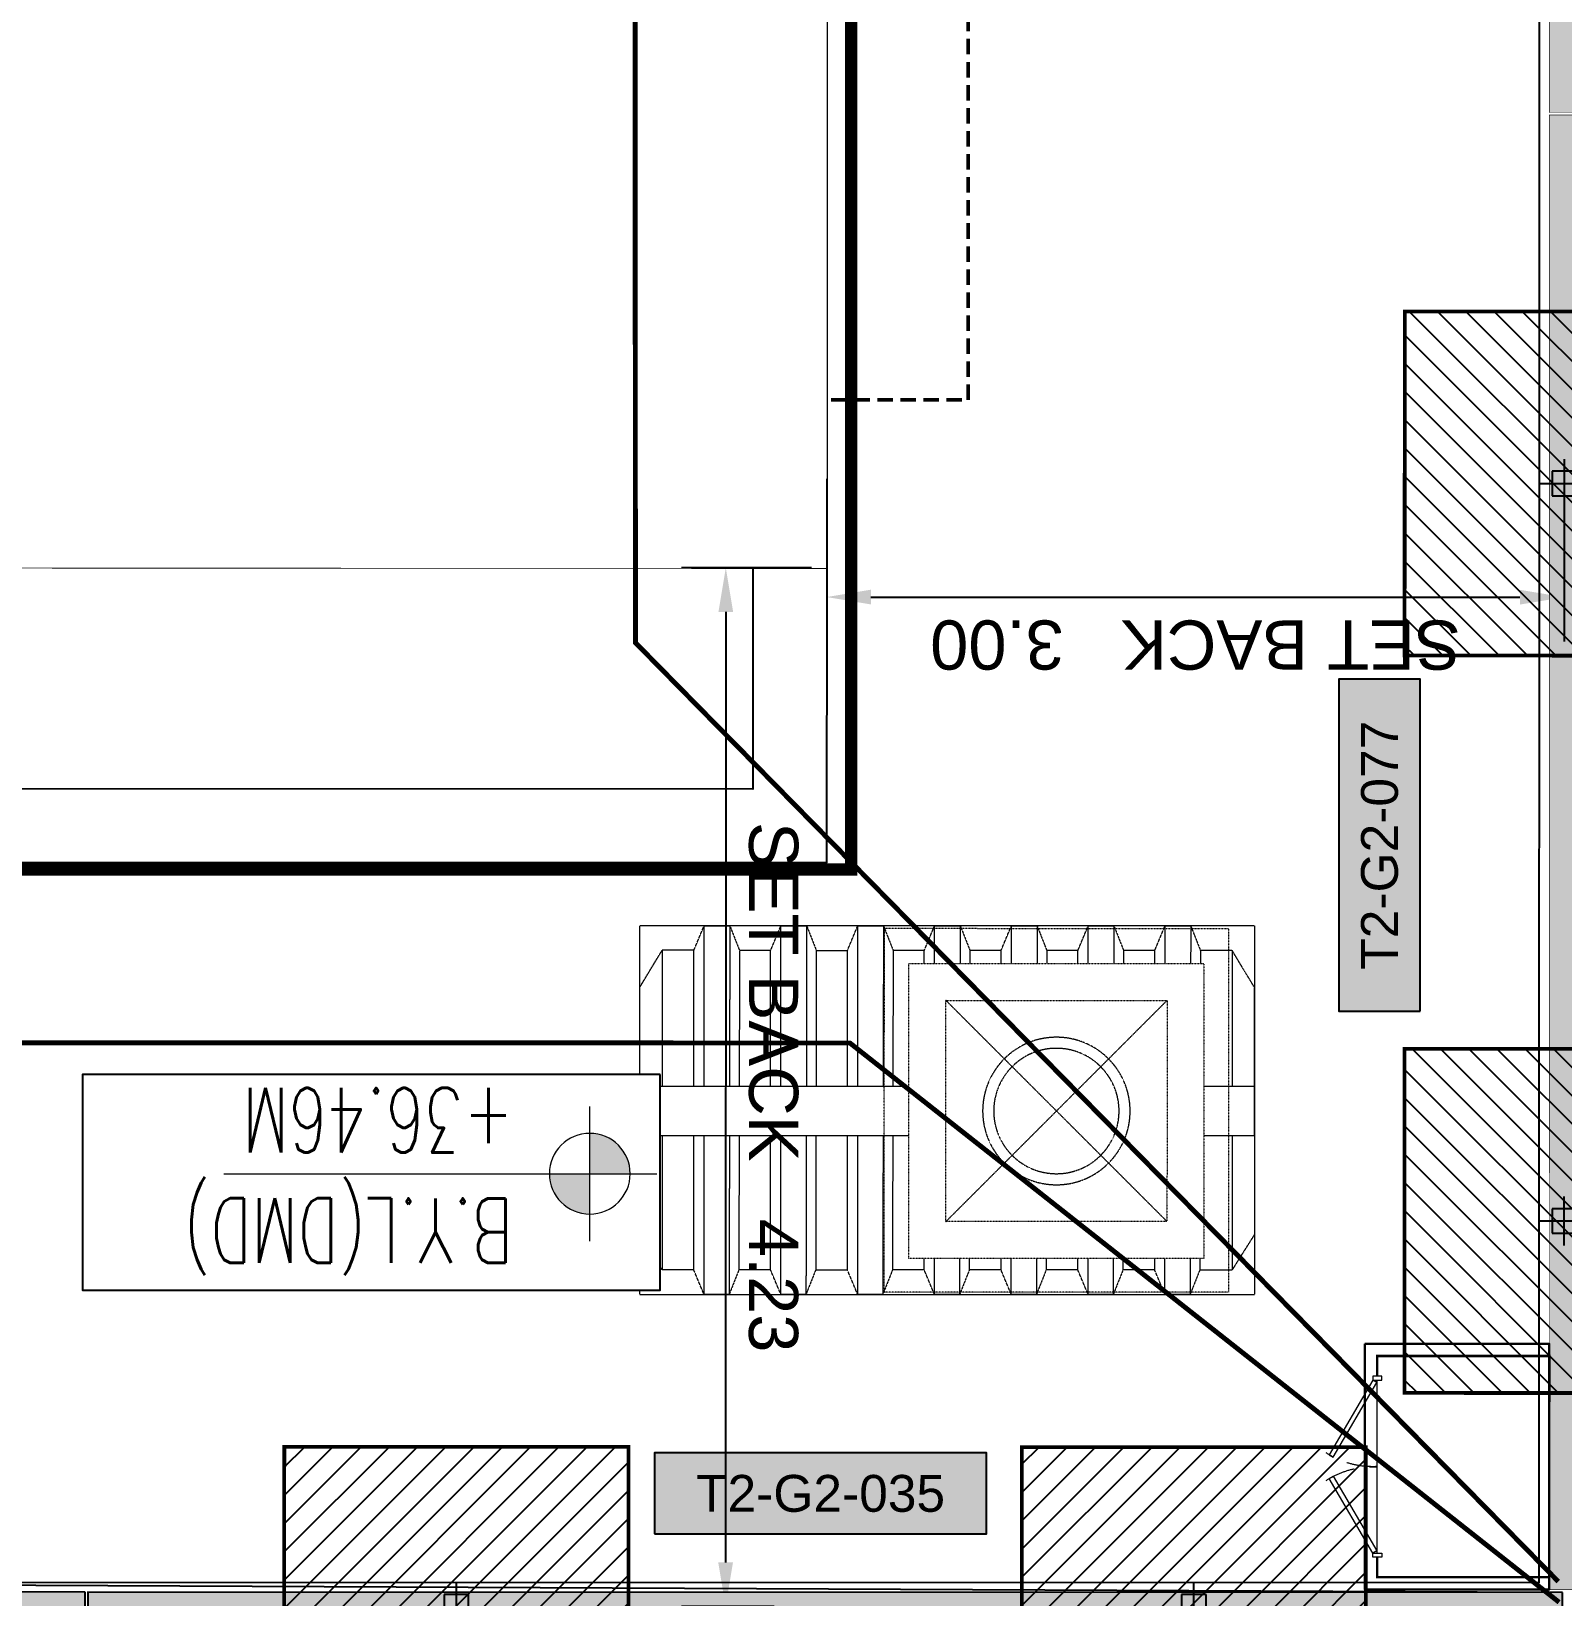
# Model space of a CAD drawing. Header units: centimetres. Extents: x -6122352 to 6876996, y -1694241 to 2592194.
# Drawn here: x 212701 to 218930, y -42146 to -35777 of the extents above; entities that cross this region are included whole.
import ezdxf
from ezdxf.enums import TextEntityAlignment as Align
from ezdxf.xclip import XClip

# ---------------------------------------------------------------- set-up
doc = ezdxf.new("R2010")
doc.units = ezdxf.units.CM
doc.header["$MEASUREMENT"] = 0
doc.header["$XCLIPFRAME"] = 2
doc.header["$PDMODE"] = 66
doc.header["$PDSIZE"] = 100
for name, pattern in [('CENTER', [2, 1.25, -0.25, 0.25, -0.25]), ('DASHED2', [0.375, 0.25, -0.125]), ('HIDDEN', [0.375, 0.25, -0.125]), ('LTH-4G-M-XR-GROUND FLOOR PLAN$0$HIDDEN2', [0.1875, 0.125, -0.0625]), ('XR-AR-END-SETTING OUT PLAN$0$23261-XR-AR-SI-GF$0$HIDDEN', [0.375, 0.25, -0.125])]:
    doc.linetypes.add(name, pattern=pattern)
doc.layers.get('Defpoints').update_dxf_attribs({"color": 255, "linetype": 'CENTER'})
doc.layers.add('08-Compound Wall-2', color=6, linetype='Continuous', lineweight=25, true_color=0xff00ff)
for name, color, linetype, lineweight in [('23585-XR-AR-102-8P-GF$0$A-FLOR-XREF', 8, 'Continuous', 9), ('@ Foundations', 4, 'DASHED2', 50), ('A-ANNO-TEXT', 3, 'Continuous', 25), ('LTH-4G-M-XR-GROUND FLOOR PLAN$0$1717 X Water Tank Location_5B$0$00 Line 2', 6, 'Continuous', 13), ('XR-AR-END-SETTING OUT PLAN$0$23585-XR-AR-END-GROUND FLOOR$0$A-GLAZ-SILL', 8, 'Continuous', 5), ('XR-AR-END-SETTING OUT PLAN$0$23585-XR-AR-END-GROUND FLOOR$0$A-GLAZ-WNDO', 232, 'Continuous', 9), ('XR-AR-END-SETTING OUT PLAN$0$23585-XR-AR-END-GROUND FLOOR$0$A-WALL', 7, 'Continuous', 30), ('XR-AR-END-SETTING OUT PLAN$0$23585-XR-AR-END-GROUND FLOOR$0$S-COLS', 51, 'Continuous', 40), ('XR-AR-END-SETTING OUT PLAN$0$23585-XR-AR-END-GROUND FLOOR$0$S-COLS-PATT', 8, 'Continuous', 5), ('XREF1$0$36-TAGLVL', 23, 'Continuous', 9), ('ZAT_WALL PANEL', 3, 'Continuous', 30)]:
    doc.layers.add(name, color=color, linetype=linetype, lineweight=lineweight)
for name, color, linetype in [('23585-XR-AR-BOUNDARY WALLS AND SETBACKS$0$setback', 7, 'XR-AR-END-SETTING OUT PLAN$0$23261-XR-AR-SI-GF$0$HIDDEN'), ('@MI-FOOTINGS', 7, 'Continuous'), ('@MI-MEP', 7, 'Continuous'), ('@MI-REF LAYER', 7, 'Continuous'), ('@MI-TYPE-02', 6, 'Continuous'), ('B_TH_4', 7, 'Continuous'), ('CTECH-Text 2.5mm', 2, 'Continuous'), ('PANEL-TAGS', 7, 'Continuous'), ('VD-WS-TEXT', 8, 'Continuous'), ('VD-WS-WATER TANK', 7, 'Continuous'), ('XR-AR-END-SETTING OUT PLAN$0$23585-XR-AR-END-GROUND FLOOR$0$A-Flor-Strs', 1, 'Continuous'), ('XREF1$0$S-LEVELS', 2, 'Continuous'), ('XREF1$0$TYPICAL NEW PROFILE', 3, 'Continuous')]:
    doc.layers.add(name, color=color, linetype=linetype)
doc.layers.add('LTH-4G-M-XR-GROUND FLOOR PLAN$0$PDF_Geometry', color=7, linetype='Continuous', true_color=0xcccccc)
doc.styles.add('DIMTEXT', font='romans.shx', dxfattribs={"width": 0.8})
doc.styles.add('PANELTAG_STYLE', font='arial.ttf')
doc.styles.get("Standard").update_dxf_attribs({"font": 'arial.ttf'})
doc.styles.add('XREF1$0$DLT_TEXT', font='romans.shx', dxfattribs={"width": 0.7})
doc.dimstyles.new('DIM-25', dxfattribs={"dimscale": 25, "dimtxt": 2.5, "dimasz": 2.5, "dimexe": 1.25, "dimexo": 0.625, "dimgap": 1, "dimtad": 1, "dimdec": 0, "dimdsep": 46, "dimtxsty": 'DIMTEXT', "dimblk": 'AROW', "dimcen": 2.5, "dimse1": 1, "dimse2": 1, "dimclrd": 1, "dimclre": 1, "dimclrt": 2, "dimadec": 0, "dimazin": 0, "dimtfac": 1, "dimtdec": 0, "dimtmove": 0, "dimatfit": 3, "dimfxl": 1, "dimarcsym": 0})
doc.dimstyles.get("Standard").update_dxf_attribs({"dimtxt": 5, "dimasz": 0.5, "dimexe": 0.18, "dimexo": 0.0625, "dimgap": 0.09, "dimtad": 0, "dimtih": 1, "dimtoh": 1, "dimdec": 0, "dimzin": 0, "dimdsep": 46, "dimtxsty": 'Standard', "dimcen": 0.09, "dimadec": 0, "dimazin": 0, "dimtfac": 1, "dimtdec": 0, "dimtofl": 0, "dimtmove": 0, "dimatfit": 3, "dimfxl": 1, "dimtolj": 1, "dimtzin": 0, "dimarcsym": 0})

# ---------------------------------------------------------------- blocks, each defined once
blk = doc.blocks.new('23585-XR-AR-BOUNDARY WALLS AND SETBACKS')
at = {"layer": '08-Compound Wall-2'}
blk.add_lwpolyline([(496524.4839487155, 2769014.901745555), (496542.1054375808, 2768998.755668251), (496548.2195713391, 2769005.428258009), (496552.2729700578, 2769009.85205661), (496556.3263700599, 2769014.27585661), (496560.3799717189, 2769018.699658422), (496564.4333700582, 2769023.123456611), (496570.5472150205, 2769029.796126824), (496552.9259339739, 2769045.942378681)], dxfattribs=at)
at = {"layer": '23585-XR-AR-BOUNDARY WALLS AND SETBACKS$0$setback', "ltscale": 40, "const_width": 0.05}
blk.add_lwpolyline([(496566.5175064926, 2769029.690835418), (496552.1402773515, 2769042.864586073), (496547.9178448582, 2769038.256346177), (496543.8642242033, 2769033.832523635), (496539.8108491079, 2769029.408750815), (496535.7574491076, 2769024.984950815), (496531.7040491079, 2769020.561150815), (496527.549074058, 2769016.02653201), (496541.9264526076, 2769002.852942238), (496546.0814402089, 2769007.387440306), (496550.1348017803, 2769011.811198366), (496554.1882017829, 2769016.234998366), (496558.2418515895, 2769020.658852724), (496562.2952017803, 2769025.082598366), (496566.5175064926, 2769029.690835418)], dxfattribs=at)
blk = doc.blocks.new('A$C9d9485f6')
at = {"layer": 'A-ANNO-TEXT', "rotation": 312.4881850805905}
blk.add_blockref('23585-XR-AR-BOUNDARY WALLS AND SETBACKS', (-2377088.534775567, -1504219.252137818), dxfattribs=at)
blk = doc.blocks.new('XR-AR-END-SETTING OUT PLAN$0$23585-XR-AR-END-GROUND FLOOR$0$A$C75a8815d')
at = {"layer": 'XR-AR-END-SETTING OUT PLAN$0$23585-XR-AR-END-GROUND FLOOR$0$S-COLS', "color": 252, "lineweight": 30}
blk.add_lwpolyline([(0.04718828201293945, 13139.86978554726), (0.04718828201293945, 12139.86978602409), (250.0471882820129, 12139.86978626251), (250.0471882820129, 13139.86978602409)], close=True, dxfattribs=at)
blk = doc.blocks.new('XR-AR-END-SETTING OUT PLAN')
at = {"layer": 'XR-AR-END-SETTING OUT PLAN$0$23585-XR-AR-END-GROUND FLOOR$0$A-Flor-Strs', "color": 8}
for points in [[(3000.084657981992, 19773.27214288712), (3000.084658399224, 20973.27214384079), (9090.020709103266, 20973.16710468142)], [(3300.084657981992, 19773.27214288712), (3300.084658041596, 20673.27217292786), (9090.0155365165, 20673.27206735766)]]:
    blk.add_lwpolyline(points, dxfattribs=at)
at = {"layer": 'XR-AR-END-SETTING OUT PLAN$0$23585-XR-AR-END-GROUND FLOOR$0$A-GLAZ-SILL', "color": 252}
blk.add_line((3550.084660366178, 19523.35189294815), (8750.084660485387, 19523.35189342499), dxfattribs=at)
at = {"layer": 'XR-AR-END-SETTING OUT PLAN$0$23585-XR-AR-END-GROUND FLOOR$0$A-GLAZ-WNDO', "color": 252}
for p, q in [((6150.084660366178, 19773.35189342499), (3550.084660425782, 19773.35189294815)), ((3550.084660425782, 19773.35189294815), (3550.084660366178, 19523.35189294815)), ((3600.084660425782, 19623.35189294815), (3600.084660544991, 19773.35189342499)), ((4840.084660425782, 19773.35189342499), (4840.084660485387, 19623.35189294815)), ((4890.084660187364, 19623.35189294815), (4890.084660366178, 19773.35189294815)), ((6150.084660366178, 19773.35189342499), (8750.084660246968, 19773.35189294815)), ((3550.084660425782, 19623.35189294815), (6150.084660485387, 19623.35189294815)), ((8750.084660127759, 19623.35189294815), (6150.084660485387, 19623.35189294815))]:
    blk.add_line(p, q, dxfattribs=at)
blk.add_lwpolyline([(4840.084660485387, 19723.35189342499), (3600.084660425782, 19723.35189437866)], dxfattribs=at)
for points in [[(4780.084660246968, 19563.35189342499), (4860.084660425782, 19563.35189437866), (4860.084660246968, 19613.35189247131), (4780.084660425782, 19613.35189294815)], [(6070.084660306573, 19563.35189294815), (4860.084660425782, 19563.35189437866), (4860.084660246968, 19613.35189247131), (6070.084659948945, 19613.35189294815)], [(6150.084660425782, 19563.35189294815), (6070.084660306573, 19563.35189294815), (6070.084659948945, 19613.35189294815), (6150.084660485387, 19613.35189342499)], [(6150.084660425782, 19563.35189294815), (6230.084660366178, 19563.35189390182), (6230.084660485387, 19613.35189342499), (6150.084660485387, 19613.35189342499)], [(6230.084660366178, 19563.35189390182), (7440.084660246968, 19563.35189294815), (7440.084660246968, 19613.35189199448), (6230.084660485387, 19613.35189342499)]]:
    blk.add_lwpolyline(points, close=True, dxfattribs=at)
at = {"layer": 'XR-AR-END-SETTING OUT PLAN$0$23585-XR-AR-END-GROUND FLOOR$0$A-WALL', "color": 8}
blk.add_lwpolyline([(3550.084660723805, 19773.27214288712), (3550.084660485387, 19523.2703499794), (3250.082569018006, 19523.2703499794), (3250.293485656381, 17540.34097003937), (3000.294974222779, 17540.34096956253), (3000.084657981992, 19773.27214288712)], close=True, dxfattribs=at)
at = {"layer": 'XR-AR-END-SETTING OUT PLAN$0$23585-XR-AR-END-GROUND FLOOR$0$S-COLS-PATT', "color": 8}
blk.add_blockref('XR-AR-END-SETTING OUT PLAN$0$23585-XR-AR-END-GROUND FLOOR$0$A$C75a8815d', (3000.129344239831, 5499.998310089111), dxfattribs=at)
blk = doc.blocks.new('END UNIT')
at = {"xscale": 0.001, "yscale": 0.001, "zscale": 0.001}
blk.add_blockref('XR-AR-END-SETTING OUT PLAN', (-9.150201729830158, 0), dxfattribs=at)
blk = doc.blocks.new('TH_4')
blk.add_blockref('END UNIT', (495802.3053798428, 2769130.514097063))
blk = doc.blocks.new('A$C780da55d')
at = {"layer": 'B_TH_4', "xscale": 1.000039159572381, "yscale": 1.000039159572381, "zscale": 1.000039159572381}
blk.add_blockref('TH_4', (-495814.0704651335, -2769239.302089663), dxfattribs=at)
blk = doc.blocks.new('23585-XR-AR-MALDIVE-2$0$TH_4')
blk.add_blockref('A$C780da55d', (495794.655359471, 2769130.864096801))
at = {"layer": '@ Foundations', "linetype": 'DASHED2', "ltscale": 0.25}
blk.add_lwpolyline([(495795.5804292943, 2769147.704669024), (495796.9804292943, 2769147.704669024), (495796.9804292943, 2769149.604669025), (495795.5804292943, 2769149.604669025)], close=True, dxfattribs=at)
blk = doc.blocks.new('AROW')
at = {"color": 1, "ltscale": 100}
for p, q in [((0, 0), (-3, 0)), ((-1.455191522836685e-11, -1), (-1.455191522836685e-11, 1))]:
    blk.add_line(p, q, dxfattribs=at)
blk.add_solid([(-1.279999999998836, 0.2133333333331393), (-1.279999999998836, -0.2133333333331393), (0, 0)], dxfattribs=at)
blk = doc.blocks.new('*D399')
at = {"layer": 'CTECH-Text 2.5mm', "color": 8, "lineweight": -2, "ltscale": 10, "transparency": 16777216}
blk.add_line((0.1000000000465661, -0.1673677310562148), (0.8999999999534338, -0.1673677310562148), dxfattribs=at)
at = {"layer": 'Defpoints', "color": 0, "ltscale": 10, "transparency": 16777216}
for p in [(0.05000000004656613, 2.504093572497368e-07), (0.9499999999534339, 4.757888382067517e-06), (0.9499999999534339, -0.1673677310562148)]:
    blk.add_point(p, dxfattribs=at)
at = {"layer": 'CTECH-Text 2.5mm', "color": 8, "lineweight": -2, "ltscale": 10, "transparency": 16777216, "xscale": 0.05, "yscale": 0.05, "zscale": 0.05, "rotation": 180}
blk.add_blockref('AROW', (0.05000000004656612, -0.1673677310562148), dxfattribs=at)
at = {"layer": 'CTECH-Text 2.5mm', "color": 8, "lineweight": -2, "ltscale": 10, "transparency": 16777216, "xscale": 0.05, "yscale": 0.05, "zscale": 0.05}
blk.add_blockref('AROW', (0.9499999999534339, -0.1673677310562148), dxfattribs=at)
at = {"layer": 'CTECH-Text 2.5mm', "color": 8, "ltscale": 10, "transparency": 16777216, "insert": (0.5, -0.1123677310562148), "char_height": 0.09, "attachment_point": 5, "style": 'DIMTEXT'}
blk.add_mtext('900', dxfattribs=at)
blk = doc.blocks.new('*D400')
at = {"layer": 'CTECH-Text 2.5mm', "color": 8, "lineweight": -2, "ltscale": 10, "transparency": 16777216}
blk.add_line((0.8453000504635991, -0.6499952435726302), (0.845300050463599, -0.04999524211161797), dxfattribs=at)
at = {"layer": 'Defpoints', "color": 0, "ltscale": 10, "transparency": 16777216}
for p in [(0.845300050463599, 4.757888382050682e-06), (0.9499999999534343, 4.757888382067519e-06), (0.9500035058008511, -0.6999952435726302)]:
    blk.add_point(p, dxfattribs=at)
at = {"layer": 'CTECH-Text 2.5mm', "color": 8, "lineweight": -2, "ltscale": 10, "transparency": 16777216, "xscale": 0.05, "yscale": 0.05, "zscale": 0.05}
for p, rotation in [((0.845300050463599, 4.757888382050682e-06), 90), ((0.8453000504635991, -0.6999952435726302), 270)]:
    blk.add_blockref('AROW', p, dxfattribs=dict(at, rotation=rotation))
at = {"layer": 'CTECH-Text 2.5mm', "color": 8, "ltscale": 10, "transparency": 16777216, "insert": (0.7903000504635987, -0.3499952428421242), "char_height": 0.09, "attachment_point": 5, "rotation": 90, "style": 'DIMTEXT'}
blk.add_mtext('700', dxfattribs=at)
blk = doc.blocks.new('WATER TANK-5G')
at = {"layer": 'VD-WS-WATER TANK', "color": 8, "linetype": 'HIDDEN', "lineweight": 0}
for p, q in [((-1250.001134479477, 750), (-1250.001134479477, -750)), ((-1250.001134479477, 750), (1250.001134479473, 750.0000000000073)), ((1250.001134479473, -750), (1250.001134479473, 750.0000000000073)), ((-1250.001134479477, 506.4072882397741), (-1159.487943448941, 649.9912085523538)), ((-1030.317381363468, 650.118273375927), (-1159.487943448941, 649.9912085523538)), ((-1030.33501070099, 650.0762170843009), (-1159.487943448028, 649.9912085537726)), ((-1159.487943448046, 104.2622760417398), (-1159.487943448046, 649.9912085537726)), ((-717.8173813634676, 650.3836400512264), (-846.9879434489412, 650.2565752276532)), ((-534.4881051635202, 650.3415837596003), (-405.3350107009901, 650.3415837596003)), ((-92.8350107009901, 650.2726107480521), (-221.9875152446839, 650.0289267772132)), ((219.6649892990063, 650.341583759604), (90.51189483647977, 650.341583759604)), ((532.1649892990099, 650.341583759604), (403.0118948364761, 650.341583759604)), ((844.6649892990099, 650.2327025967206), (715.5119202089954, 649.9890175606997)), ((1030.317381363468, 650.118273375927), (1159.487943448941, 649.9912085523538)), ((1030.33501070099, 650.0762170843009), (1159.487943448028, 649.9912085537726)), ((1159.487943448046, 104.2622760417398), (1159.487943448046, 649.9912085537726)), ((1250.001134479477, 506.4072882397704), (1159.487943448941, 649.9912085523538)), ((-1250.001134479477, 6.407288239774061), (-1250.001134479477, 506.4072882397741)), ((1250.001134479477, 6.407288239770423), (1250.001134479477, 506.4072882397704)), ((1250.001134479477, 6.407288239770423), (1250.001134479477, 506.4072882397704)), ((-1250.001134479477, 104.2622760417398), (-1250.001134479477, -97.85498780196576)), ((1250.001134479477, 104.2622760417398), (1250.001134479477, -97.85498780196576)), ((-1250.001134479477, 0), (-1250.001134479477, -500)), ((1250.001134479477, 0), (1250.001134479477, -500)), ((1250.001134479477, 0), (1250.001134479477, -500)), ((-1159.487943448941, -649.9666942819531), (-1159.487943448941, -97.85498780196576)), ((1159.487943448941, -649.4147271805778), (1159.487943448941, -97.85498780196576)), ((-1250.001134479477, -500), (-1159.487943448941, -649.9666942819531)), ((1250.001134479477, -500), (1159.487943448941, -649.4147271805778)), ((-1030.223625636183, -649.9259563589003), (-1159.487943448941, -649.9666942819531)), ((-717.8350107009901, -649.6186603031856), (-844.7006966823719, -649.7434578247448)), ((-532.1672582579631, -649.658416240407), (-405.3350107009901, -649.658416240407)), ((-92.80631768378589, -649.7273351141848), (-219.6666766012822, -649.9666942819567)), ((219.7076385924483, -649.7608572367899), (92.83288166340208, -649.7608572367899)), ((532.1649892990099, -649.4191101129363), (405.3327417420296, -649.6584162404033)), ((532.309836432134, -650.0063302019917), (532.1649892990099, -650.0066034984702)), ((844.6644062974592, -648.9922756636443), (717.8321587404789, -649.2315817911112)), ((1159.487943448941, -649.4147271805778), (1030.332741742033, -649.6584162404033)), ((1250.001134479473, -750), (-1250.001134479477, -750))]:
    blk.add_line(p, q, dxfattribs=at)
at = {"layer": 'VD-WS-WATER TANK', "color": 8, "linetype": 'HIDDEN', "lineweight": 0, "ltscale": 0.2}
for p, q in [((-5.37315663082699, 453.5452278794874), (894.6268433691729, -446.4547721205125)), ((894.626843369173, 453.5452278794874), (-5.373156630826884, -446.4547721205125))]:
    blk.add_line(p, q, dxfattribs=at)
at = {"layer": 'VD-WS-WATER TANK', "color": 8, "linetype": 'HIDDEN', "lineweight": 0}
for points in [[(-885.4456683969838, 104.2622760417325), (-886.4425025576202, 750.0000000000036), (-988.5597664013294, 750.0000000000036), (-1030.33501070099, 650.3415837596003), (-1030.33501070099, 104.2622760417325)], [(-988.5597664013294, 750.0000000000036), (-988.5597664013294, 104.2622760417325)], [(-846.0192791284171, 104.2622760417325), (-846.9881051635202, 650.3415837596003), (-886.4425025576202, 750.0000000000036)], [(-572.9456683969838, 104.2622760417362), (-573.9425025576202, 750.0000000000036), (-676.0597664013294, 750.0000000000036), (-717.8350107009901, 650.3415837596003), (-717.8350107009901, 104.2622760417362)], [(-676.0597664013294, 750.0000000000036), (-676.0597664013294, 104.2622760417362)], [(-533.5192791284171, 104.2622760417362), (-534.4881051635202, 650.3415837596003), (-573.9425025576202, 750.0000000000036)], [(-260.4456683969838, 104.2622760417362), (-261.4425025576202, 750.0000000000036), (-363.5597664013294, 750.0000000000036), (-405.3350107009901, 650.3415837596003), (-405.3350107009901, 104.2622760417362)], [(-363.5597664013294, 750.0000000000036), (-363.5597664013294, 104.2622760417362)], [(-221.0192791284171, 104.2622760417362), (-221.9881051635202, 650.3415837596003), (-261.4425025576202, 750.0000000000036)], [(51.26144853215979, 603.5452278794874), (51.05749744237983, 750.0000000000073), (-51.0597664013294, 750.0000000000073), (-92.8350107009901, 650.341583759604), (-92.8350107009901, 603.5452278794874)], [(-51.0597664013294, 750.0000000000073), (-51.0597664013294, 603.5452278794874)], [(90.57860255815893, 603.5452278794874), (90.51189483647977, 650.341583759604), (51.05749744237983, 750.0000000000073)], [(363.7614485321561, 603.5452278794874), (363.5574974423762, 750.0000000000073), (261.440233598667, 750.0000000000073), (219.6649892990063, 650.341583759604), (219.6649892990063, 603.5452278794874)], [(261.440233598667, 750.0000000000073), (261.440233598667, 603.5452278794874)], [(403.0786025581553, 603.5452278794874), (403.0118948364761, 650.341583759604), (363.5574974423762, 750.0000000000073)], [(676.2621950155126, 603.5452278794874), (676.0574974423798, 750.0000000000073), (573.9402335986706, 750.0000000000073), (532.1649892990099, 650.341583759604), (532.1649892990099, 603.5452278794874)], [(573.9402335986706, 750.0000000000073), (573.9402335986706, 603.5452278794874)], [(715.578602558159, 603.5452278794874), (715.5118948364798, 650.341583759604), (676.0574974423798, 750.0000000000073)], [(988.7835816781612, 603.5452278794874), (988.5574974423798, 750.0000000000073), (886.4402335986706, 750.0000000000073), (844.6649892990099, 650.341583759604), (844.6649892990099, 603.5452278794874)], [(886.4402335986706, 750.0000000000073), (886.4402335986706, 603.5452278794874)], [(1028.094918542531, 603.5452278794874), (1028.01189483648, 650.341583759604), (988.5574974423798, 750.0000000000073)], [(-155.373156630827, 104.2622760417398), (-1250.001134479477, 104.2622760417398), (-1250.001134479477, -97.85498780196576), (-155.373156630827, -97.85498780196576)], [(1044.626843369173, -97.85498780196576), (1250.001134479473, -97.85498780196576), (1250.001134479473, 104.2622760417398), (1044.626843369173, 104.2622760417398)], [(-1030.33501070099, -97.85498780197304), (-1030.33501070099, -649.658416240407), (-988.5597664013294, -750.0000000000036), (-884.1216556521795, -750.0000000000036), (-844.6672582579631, -649.658416240407), (-845.6347846805875, -97.85498780197304)], [(-988.5597664013294, -97.85498780197304), (-988.5597664013294, -750.0000000000036)], [(-884.1216556521795, -750.0000000000036), (-885.1173801805053, -97.85498780197304)], [(-717.8350107009901, -97.8549878019694), (-717.8350107009901, -649.658416240407), (-676.0597664013294, -750.0000000000036), (-571.6216556521795, -750.0000000000036), (-532.1672582579631, -649.658416240407), (-533.1347846805875, -97.8549878019694)], [(-676.0597664013294, -97.8549878019694), (-676.0597664013294, -750.0000000000036)], [(-571.6216556521795, -750.0000000000036), (-572.6173801805053, -97.8549878019694)], [(-405.3350107009901, -97.8549878019694), (-405.3350107009901, -649.658416240407), (-363.5597664013294, -750.0000000000036), (-259.1216556521795, -750.0000000000036), (-219.6672582579631, -649.658416240407), (-220.6347846805875, -97.8549878019694)], [(-363.5597664013294, -97.8549878019694), (-363.5597664013294, -750.0000000000036)], [(-259.1216556521795, -750.0000000000036), (-260.1173801805053, -97.8549878019694)], [(-92.8350107009901, -596.4547721205126), (-92.8350107009901, -649.6584162404033), (-51.0597664013294, -750), (53.37834434781689, -750), (92.83274174203325, -649.6584162404033), (92.76007233241864, -596.4547721205126)], [(-51.0597664013294, -596.4547721205126), (-51.0597664013294, -750)], [(53.37834434781689, -750), (53.17005371042653, -596.4547721205126)], [(219.6649892990063, -596.4547721205126), (219.6649892990063, -649.6584162404033), (261.440233598667, -750), (365.8783443478133, -750), (405.3327417420296, -649.6584162404033), (405.260072332415, -596.4547721205126)], [(261.440233598667, -596.4547721205126), (261.440233598667, -750)], [(365.8783443478133, -750), (365.6700537104251, -596.4547721205126)], [(532.1649892990099, -596.4547721205126), (532.1649892990099, -649.6584162404033), (573.9402335986706, -750), (678.3783443478205, -750), (717.8327417420369, -649.6584162404033), (717.7600723324223, -596.4547721205126)], [(573.9402335986706, -596.4547721205126), (573.9402335986706, -750)], [(678.3783443478205, -750), (678.1694037942582, -596.4547721205126)], [(844.6649892990063, -596.4547721205126), (844.6649892990063, -649.6584162404033), (886.440233598667, -750), (990.8783443478169, -750), (1030.332741742033, -649.6584162404033), (1030.239455022863, -596.4547721205126)], [(886.440233598667, -596.4547721205126), (886.440233598667, -750)], [(990.8783443478169, -750), (990.6439045426397, -596.4547721205126)]]:
    blk.add_lwpolyline(points, dxfattribs=at)
at = {"layer": 'VD-WS-WATER TANK', "color": 8, "linetype": 'HIDDEN', "lineweight": 0, "ltscale": 0.2}
for points in [[(-255.373156630827, -739.6584162404033), (1144.626843369173, -739.6584162404033), (1144.626843369173, 740.341583759604), (-255.373156630827, 740.341583759604)], [(-155.373156630827, -596.4547721205126), (1044.626843369173, -596.4547721205126), (1044.626843369173, 603.5452278794874), (-155.373156630827, 603.5452278794874)], [(-5.373156630826998, -446.4547721205126), (894.626843369173, -446.4547721205126), (894.626843369173, 453.5452278794874), (-5.373156630826998, 453.5452278794874)]]:
    blk.add_lwpolyline(points, close=True, dxfattribs=at)
at = {"layer": 'VD-WS-WATER TANK', "color": 8, "linetype": 'HIDDEN', "lineweight": 0}
for radius in [300, 255]:
    blk.add_circle((444.626843369173, 3.545227879487356), radius, dxfattribs=at)
blk = doc.blocks.new('XREF1$0$LVL  ATTR')
at = {"color": 7}
blk.add_wipeout([(-0.33727806633866564, 0.38352486299273547), (1.8973092599409713, 0.38352486299273547), (1.8973092599409713, -0.45047952129880775), (-0.33727806633866564, -0.4504795212988073)], dxfattribs=at)
at = {"layer": 'XREF1$0$36-TAGLVL', "extrusion": (-4.888139810645865e-07, 1.406522031717416e-17, 0.9999999999998805)}
h = blk.add_hatch(color=252, dxfattribs=at)
h.paths.add_polyline_path([(-0.06536514837319736, 0.1562500046566129, 0.4142135623730951), (-0.2216151483731973, 4.656612873077392e-09), (-0.06536514837319736, 4.656612873077392e-09)])
h.paths.add_polyline_path([(0.09088485162680264, 4.656612873077392e-09), (-0.06536514837319736, 4.656612873077392e-09), (-0.06536514837319736, -0.1562499953433871, 0.4142135623730951)])
at = {"layer": 'XREF1$0$36-TAGLVL', "extrusion": (-4.888139810645865e-07, 1.406522031717408e-17, 0.9999999999998805)}
for p, q in [((-0.06536515014719235, -0.2604166821887048), (-0.06536515014719235, 0.2604166511446238)), ((1.351057254982072, -1.396983861923218e-08, 5.262988010916589e-07), (-0.3253053234689158, -1.396983861923218e-08, -1.018362459642307e-07))]:
    blk.add_line(p, q, dxfattribs=at)
blk.add_circle((-0.06536514830387681, -4.494034574497252e-25, 3.195139836529895e-08), 0.15625, dxfattribs=at)
at = {"layer": 'XREF1$0$S-LEVELS', "color": 1}
blk.add_lwpolyline([(-0.3372780663386656, 0.3835248629927364), (1.897309259940972, 0.3835248629927364), (1.897309259940972, -0.4504795212988069), (-0.3372780663386656, -0.4504795212988069)], close=True, dxfattribs=at)
at = {"layer": 'XREF1$0$TYPICAL NEW PROFILE', "color": 3, "style": 'XREF1$0$DLT_TEXT', "width": 0.7}
for tag, p in [('+0.00M', (0.2413431143818681, 0.067100426539497, -0.0001437184612911057)), ('S.S.L', (0.2413431143818681, -0.3452672204089993, -0.0001437184612911057))]:
    blk.add_attdef(tag, p, '', height=0.2500000000000001, dxfattribs=at)
blk = doc.blocks.new('*D674')
at = {"color": 0, "lineweight": -2, "transparency": 16777216}
for p, q in [((494317.6694748445, 2767878.495237675), (494317.6694748445, 2767879.156972797)), ((494320.6694687405, 2767878.495385096), (494320.6694687405, 2767879.156972797)), ((494320.4894687405, 2767878.976972796), (494317.8494748445, 2767878.976972796))]:
    blk.add_line(p, q, dxfattribs=at)
at = {"color": 0, "transparency": 16777216}
for points in [[(494317.8494748445, 2767879.006972796), (494317.8494748445, 2767878.946972797), (494317.6694748445, 2767878.976972796)], [(494320.4894687405, 2767879.006972796), (494320.4894687405, 2767878.946972797), (494320.6694687405, 2767878.976972796)]]:
    blk.add_solid(points, dxfattribs=at)
at = {"layer": 'Defpoints', "color": 0, "transparency": 16777216}
for p in [(494317.6694748445, 2767878.976972796), (494317.6694748445, 2767878.432737675), (494320.6694687405, 2767878.432885096, -6.023709925233206e-09)]:
    blk.add_point(p, dxfattribs=at)
at = {"color": 0, "transparency": 16777216, "insert": (494319.1694717925, 2767879.17045165), "char_height": 0.2, "attachment_point": 5}
blk.add_mtext('\\A1;SET BACK   3.00', dxfattribs=at)
blk = doc.blocks.new('*D675')
at = {"color": 0, "lineweight": -2, "transparency": 16777216}
for p, q in [((494320.8818910068, 2767883.084564781), (494321.2598825874, 2767883.084564781)), ((494321.0798825874, 2767879.037762013), (494321.0798825874, 2767882.904564781)), ((494320.7319311973, 2767878.857762013), (494321.2598825874, 2767878.857762013))]:
    blk.add_line(p, q, dxfattribs=at)
at = {"color": 0, "transparency": 16777216}
for points in [[(494321.0498825873, 2767882.904564781), (494321.1098825874, 2767882.904564781), (494321.0798825874, 2767883.084564781)], [(494321.0498825873, 2767879.037762013), (494321.1098825874, 2767879.037762013), (494321.0798825874, 2767878.857762013)]]:
    blk.add_solid(points, dxfattribs=at)
at = {"layer": 'Defpoints', "color": 0, "transparency": 16777216}
for p in [(494320.8193910068, 2767883.084564781), (494321.0798825874, 2767883.084564781), (494320.6694311973, 2767878.857762013)]:
    blk.add_point(p, dxfattribs=at)
at = {"color": 0, "transparency": 16777216, "insert": (494320.886403734, 2767880.971163396), "char_height": 0.2, "attachment_point": 5, "rotation": 90}
blk.add_mtext('\\A1;SET BACK   4.23', dxfattribs=at)
blk = doc.blocks.new('T2-FOOTING PLAN')
at = {"layer": '@MI-FOOTINGS', "transparency": 33554679}
h = blk.add_hatch(dxfattribs=at)
h.set_pattern_fill('ANSI31', color=8, scale=650)
h.set_pattern_definition([(45, (0, 0), (-57.45242597140699, 57.45242597140699), [])])
h.paths.add_polyline_path([(-700, 650), (700, 650), (700, -650), (-700, -650)])
at = {"layer": '@MI-FOOTINGS', "color": 160, "true_color": 0x3340f0, "const_width": 15}
blk.add_lwpolyline([(-700, 650), (700, 650), (700, -650), (-700, -650)], close=True, dxfattribs=at)
at = {"layer": '@MI-FOOTINGS', "color": 30}
blk.add_point((0, 0), dxfattribs=at)
blk = doc.blocks.new('T2-PARTITION WALL')
at = {"layer": '@MI-TYPE-02'}
h = blk.add_hatch(color=256, dxfattribs=at)
h.dxf.hatch_style = 1
h.paths.add_polyline_path([(-71.02508106571622, -42098.55009387963), (-68.87369340774603, -48000.4032188518), (51.12629905209178, -48000.44575863145), (48.97491139412159, -42098.59263365931)])
h.paths.add_polyline_path([(-68.89454710215796, -36088.55047151487), (-71.02153608424123, -42088.55009450795), (48.97845637565479, -42088.5926342876), (51.10544535767986, -36088.59301129446)])
h.paths.add_polyline_path([(-66.7640131386579, -30078.55084915002), (-68.89100212074118, -36078.55047214316), (51.10899033915484, -36078.59301192281), (53.23597932123812, -30078.59338892964)])
h.paths.add_polyline_path([(-64.63347917504143, -24068.55122678523), (-66.7604681570665, -30068.55084977832), (53.23952430277131, -30068.59338955799), (55.36651328485459, -24068.59376656482)])
h.paths.add_polyline_path([(-64.59134481713409, -23929.04480615037), (-63.51631047029514, -17929.04490245861), (56.48368760355515, -17929.06640314552), (55.40865325671621, -23929.06630683731)])
h.paths.add_polyline_path([(-63.51451874629129, -17919.04490261909), (-62.43948439945234, -11919.04499892736), (57.56051367439795, -11919.0664996143), (56.48547932755901, -17919.06640330606)])
h.paths.add_polyline_path([(-62.43769267533207, -11909.04499908781), (-61.36265832849313, -5909.045095396083), (58.63733974535717, -5909.066596083023), (57.56230539846001, -11909.06649977478)])
h.paths.add_polyline_path([(-61.36086660448927, -5899.04509555659), (-60.01430928823538, 0.01075290745939128), (59.98568878561491, -0.01074777948088013), (58.63913146936102, -5899.066596243531)])
at = {"layer": '@MI-TYPE-02', "const_width": 2.5}
for points in [[(-63.51451874629129, -17919.04490261909), (-62.43948439945234, -11919.04499892736), (57.56051367439795, -11919.0664996143), (56.48547932755901, -17919.06640330606)], [(-64.59134481713409, -23929.04480615037), (-63.51631047029514, -17929.04490245861), (56.48368760355515, -17929.06640314552), (55.40865325671621, -23929.06630683731)]]:
    blk.add_lwpolyline(points, close=True, dxfattribs=at)
at = {"layer": '@MI-FOOTINGS', "rotation": 89.98973417812736}
for p in [(-2.181055630207993, -19429.05590329447), (-2.720088596222922, -22429.05590164306)]:
    blk.add_blockref('T2-FOOTING PLAN', p, dxfattribs=at)
blk = doc.blocks.new('T2-REAR-PARTITION PLAN')
at = {"layer": '@MI-TYPE-02'}
h = blk.add_hatch(color=256, dxfattribs=at)
h.dxf.hatch_style = 1
h.paths.add_polyline_path([(42290.20322779473, 51.31790563929826), (36290.26883805223, 53.52173404803034), (36289.79980276595, -66.47734930639854), (42289.73419250851, -68.68117771513062)])
h.paths.add_polyline_path([(36280.27285284252, 52.3934122537612), (30280.33846309996, 54.59724066249328), (30279.86942781368, -65.4018426919356), (36279.8038175563, -67.60567110066768)])
h.paths.add_polyline_path([(30270.34286372142, 53.56763081651297), (24270.40847397893, 55.77145922524505), (24269.93943869264, -64.22762412918382), (30269.8738284352, -66.4314525379159)])
h.paths.add_polyline_path([(24260.41248876916, 54.64313743097591), (18260.47809902666, 56.84696583970799), (18260.00906374038, -63.15211751472089), (24259.94345348293, -65.35594592345296)])
h.paths.add_polyline_path([(18250.48290117685, 55.92008403834188), (12250.54851143429, 58.12391244707396), (12250.07947614801, -61.87517090735491), (18250.01386589062, -64.07899931608699)])
h.paths.add_polyline_path([(12240.5537454345, 57.30751616109046), (6240.619355691946, 59.51134456982254), (6240.150320405664, -60.48773878460634), (12240.08471014828, -62.69156719333841)])
h.paths.add_polyline_path([(6230.623370482237, 58.3830227755243), (0.2345176431117579, 59.99954167721444), (-0.2345176431117579, -59.99954167721444), (6230.154335196014, -61.61606057890458)])
for points in [[(36280.27285284252, 52.3934122537612), (30280.33846309996, 54.59724066249328), (30279.86942781368, -65.4018426919356), (36279.8038175563, -67.60567110066768)], [(42290.20322779473, 51.31790563929826), (36290.26883805223, 53.52173404803034), (36289.79980276595, -66.47734930639854), (42289.73419250851, -68.68117771513062)]]:
    blk.add_lwpolyline(points, close=True, dxfattribs=at)
at = {"layer": '@MI-FOOTINGS', "rotation": 359.9898439714545}
for p in [(37789.99286858685, -6.059685109095881), (40789.99282145727, -6.591453517379705)]:
    blk.add_blockref('T2-FOOTING PLAN', p, dxfattribs=at)
blk = doc.blocks.new('PANELTAG')
at = {"layer": 'PANEL-TAGS', "color": 1}
blk.add_lwpolyline([(-13.5, -3.3), (13.5, -3.3), (13.5, 3.3), (-13.5, 3.3)], close=True, dxfattribs=at)
at = {"layer": 'PANEL-TAGS', "color": 40, "true_color": 0xffd700}
blk.add_solid([(-13.5, -3.3), (13.5, -3.3), (-13.5, 3.3), (13.5, 3.3)], dxfattribs=at)
at = {"layer": 'PANEL-TAGS', "color": 5, "style": 'PANELTAG_STYLE'}
blk.add_attdef('TAGNO', text='', height=3, dxfattribs=at).set_placement((0, 0), align=Align.CENTER)
blk = doc.blocks.new('A$C105233b1')
at = {"layer": 'LTH-4G-M-XR-GROUND FLOOR PLAN$0$1717 X Water Tank Location_5B$0$00 Line 2', "color": 8, "linetype": 'Continuous'}
blk.add_lwpolyline([(0.8683480295585468, -0.6999956521904096, 0.009999999999999998, 0.009999999999999998, 0), (0.9500035058008507, -0.69999524357263, 0.009999999999999998, 0.009999999999999998, 0), (0.9499999999534339, 4.757894203066826e-06, 0.009999999999999998, 0.009999999999999998, 0), (0.05000000004656613, 2.504093572497368e-07, 0.009999999999999998, 0.009999999999999998, 0), (0.05000350577756763, -0.6999997495440766, 0.009999999999999998, 0.009999999999999998, 0), (0.1308480319567025, -0.6999993450008333, 0, 0, 0)], format="xyseb", dxfattribs=at)
at = {"layer": 'LTH-4G-M-XR-GROUND FLOOR PLAN$0$PDF_Geometry', "color": 8, "lineweight": 5}
for points in [[(0.1480356180109084, -0.7171867598081008), (0.1480354380328208, -0.6812492597964592), (0.1308479380095378, -0.6812493458855897), (0.1308481179876253, -0.7171868458972313)], [(0.8511606156826019, -0.7171832383610308), (0.8511604355880991, -0.6812457383493893), (0.8683479356113821, -0.6812456522602588), (0.8683481155894697, -0.7171831522719003)], [(0.4512238400056958, -0.8951855450868607), (0.4605987617978826, -0.8795604981132783), (0.1574105398030952, -0.7015617128345184), (0.1480356180109084, -0.7171867598081008)], [(0.5479741765884683, -0.8951850605080836), (0.5385990983340889, -0.8795601074816659), (0.8417855374282226, -0.7015582852764055), (0.8511606156826019, -0.7171832383610308)]]:
    blk.add_lwpolyline(points, close=True, dxfattribs=at)
blk.add_lwpolyline([(0.1480355319799855, -0.6999992586788721), (0.8511605295352638, -0.6999957382795401)], dxfattribs=at)
at = {"layer": 'LTH-4G-M-XR-GROUND FLOOR PLAN$0$PDF_Geometry', "color": 8, "linetype": 'LTH-4G-M-XR-GROUND FLOOR PLAN$0$HIDDEN2', "lineweight": 5}
for centre, start, end in [((0.1480356180109084, -0.7171867598081008), 327.1409788454905, 2.802411848283426), ((0.8511606156826019, -0.7171832383610308), 177.1981623972044, 212.8595974648633)]:
    blk.add_arc(centre, 0.3515773961808322, start, end, dxfattribs=at)
at = {"layer": 'ZAT_WALL PANEL', "color": 1}
blk.add_lwpolyline([(1.000003756256774, -0.7499949933262542), (1, 5.008303560316563e-06), (0, 0), (3.756256774067879e-06, -0.7499999997671694), (1.000003756256774, -0.7499949933262542)], dxfattribs=at)
at = {"layer": 'CTECH-Text 2.5mm', "color": 8, "ltscale": 10}
dim = blk.add_linear_dim(base=(0.9499999999534339, -0.1673677310562148), p1=(0.05000000004656613, 2.504093572497368e-07), p2=(0.9499999999534339, 4.757888382067517e-06), dimstyle='DIM-25', override={"dimscale": 1, "dimtxt": 0.09, "dimasz": 0.05, "dimgap": 0.01, "dimlfac": 1000, "dimclrd": 8, "dimclre": 8, "dimclrt": 8}, dxfattribs=at)
dim.commit()
dim.dimension.update_dxf_attribs({"geometry": '*D399', "text_midpoint": (0.5, -0.1123677310562148)})
dim = blk.add_linear_dim(base=(0.845300050463599, 4.757888382050682e-06), p1=(0.9500035058008507, -0.69999524357263), p2=(0.9499999999534339, 4.757888382067517e-06), angle=90, dimstyle='DIM-25', override={"dimscale": 1, "dimtxt": 0.09, "dimasz": 0.05, "dimgap": 0.01, "dimlfac": 1000, "dimclrd": 8, "dimclre": 8, "dimclrt": 8}, dxfattribs=at)
dim.commit()
dim.dimension.update_dxf_attribs({"geometry": '*D400', "text_midpoint": (0.7903000504635987, -0.3499952428421242)})
blk = doc.blocks.new('23585-XR-AR-END-ANNO-GF')
at = {"linetype": 'Continuous', "xscale": -1000, "yscale": 1000, "zscale": 1000, "rotation": 90.00056989643812}
blk.add_blockref('A$C105233b1', (199.9999999819993, 23900.00000001442), dxfattribs=at)
at = {"layer": 'VD-WS-TEXT', "xscale": -1, "rotation": 359.9999650036473}
blk.add_blockref('WATER TANK-5G', (2649.886746793662, 21949.99901413592), dxfattribs=at)
blk = doc.blocks.new('A$C13dde150')
at = {"layer": '23585-XR-AR-102-8P-GF$0$A-FLOR-XREF', "xscale": 0.0009999999999999998, "yscale": 0.0009999999999999998, "zscale": 0.0009999999999999998, "rotation": 359.9966949245884}
blk.add_blockref('23585-XR-AR-END-ANNO-GF', (-0.1413803426548839, 0.02871741610579193), dxfattribs=at)
blk = doc.blocks.new('A$Cf127e03c')
dim = blk.add_linear_dim(base=(3.410436809877865, 25.06132347648963), p1=(2.999985419563018, 20.83452070737258), p2=(3.149945229059085, 25.06132347555831), angle=90, text='SET BACK   <>', dimstyle='Standard', override={"dimtxt": 0.2, "dimtad": 1, "dimtih": 0, "dimdec": 2, "dimrnd": 0})
dim.commit()
dim.dimension.update_dxf_attribs({"geometry": '*D675', "text_midpoint": (3.216957956552505, 22.9479220919311), "insert": (-494317.6694457775, -2767858.023241304)})
dim = blk.add_linear_dim(base=(2.906698500737548e-05, 20.95373149216175), p1=(3.000022963038646, 20.40964379208162, -6.023709925233206e-09), p2=(2.906698500737548e-05, 20.40949637023732), text='SET BACK   <>', dimstyle='Standard', override={"dimtxt": 0.2, "dimtad": 1, "dimtih": 0, "dimdec": 2})
dim.commit()
dim.dimension.update_dxf_attribs({"geometry": '*D674', "text_midpoint": (1.50002601504093, 21.14721034606919), "insert": (-494317.6694457775, -2767858.023241304)})

msp = doc.modelspace()

# ---------------------------------------------------------------- hatches: boundary and pattern name
at = {"layer": '@MI-REF LAYER'}
h = msp.add_hatch(dxfattribs=at)
h.set_pattern_fill('ANSI31', color=256, scale=1999.999998458916, angle=186.7183412143764)
h.set_pattern_definition([(231.7183412143764, (-2377109729.195271, -1504175463.930205), (196.2436825049419, -154.8819453021617), [])])
h.paths.add_polyline_path([(179637.1022880252, -23679.9835093552), (215938.3234554973, -23686.44343216668), (215936.1725942852, -37960.27444342025), (209685.9270964324, -37959.16211785759), (209686.1152405526, -37658.53251515768), (185884.6818729693, -37654.29697693976), (185884.7630206459, -37954.92662808129), (179634.5174026391, -37953.81437877599)])

# ---------------------------------------------------------------- block references
at = {"layer": '@MI-REF LAYER', "xscale": 1000, "yscale": 1000, "zscale": 1000}
msp.add_blockref('A$C9d9485f6', (-23958.95045533385, 48155.57226163784), dxfattribs=at)

# ---------------------------------------------------------------- next in the draw order: block references
at = {"layer": '@MI-REF LAYER'}
ref = msp.add_blockref('23585-XR-AR-MALDIVE-2$0$TH_4', (496504862.4498472, 2769024055.547623), dxfattribs=dict(at, xscale=999.9999999999998, yscale=999.9999999999998, zscale=999.9999999999998, rotation=179.9898040398786))
XClip(ref).set_block_clipping_path([(495835.395434496, 2769130.514280566), (495835.3952705087, 2769154.444298339), (495826.305498607, 2769154.4144163365), (495820.30549567053, 2769154.414378845), (495814.30549083604, 2769154.414341355), (495808.30534843216, 2769154.4144513216), (495802.3053460559, 2769154.4144138293), (495793.2152887052, 2769154.454261816), (495793.2154342416, 2769130.515507221)])

# ---------------------------------------------------------------- next in the draw order: linework, layer by layer
at = {"layer": '@MI-REF LAYER', "const_width": 5}
msp.add_lwpolyline([(215938.3234554826, -23686.44343215058), (215936.1725947571, -37960.27444370884), (209685.9270967144, -37959.16211759592), (209685.9990122535, -37658.53249444849), (185884.6818729734, -37654.29697693957), (185884.8123007433, -37954.92663685694), (179634.5174026228, -37953.81437875821), (179637.1022880744, -23679.98350931011)], close=True, dxfattribs=at)

# ---------------------------------------------------------------- next in the draw order: block references
msp.add_blockref('T2-PARTITION WALL', (218939.5937451228, -18188.19637374493))
at = {"layer": '@MI-MEP', "color": 10, "xscale": 1000, "yscale": 1000, "zscale": 1000, "rotation": 179.9915172122519}
msp.add_blockref('A$C13dde150', (218939.0118063711, -18188.10512315259), dxfattribs=at)
at = {"layer": '@MI-TYPE-02'}
msp.add_blockref('T2-REAR-PARTITION PLAN', (176639.7591516753, -42180.56038520519), dxfattribs=at)
at = {"layer": 'PANEL-TAGS'}
ref = msp.add_blockref('PANELTAG', (218184.9737108578, -39088.43966961466), dxfattribs=dict(at, xscale=50.00000000000001, yscale=50.00000000000001, zscale=50.00000000000001, rotation=90.00000000000001))
ref.add_attrib('TAGNO', 'T2-G2-077', dxfattribs={"color": 5, "height": 150, "rotation": 90, "style": 'PANELTAG_STYLE'}).set_placement((218184.9737108578, -39088.43966961466), align=Align.MIDDLE_CENTER)
ref = msp.add_blockref('PANELTAG', (215911.2656090264, -41725.60030082706), dxfattribs=dict(at, xscale=50, yscale=50, zscale=50))
ref.add_attrib('TAGNO', 'T2-G2-035', dxfattribs={"color": 5, "height": 150, "style": 'PANELTAG_STYLE'}).set_placement((215911.2656090264, -41725.60030082706), align=Align.MIDDLE_CENTER)

# ---------------------------------------------------------------- next in the draw order: block references
at = {"layer": '@MI-REF LAYER', "color": 7}
ref = msp.add_blockref('XREF1$0$LVL  ATTR', (214903.8081428521, -40425.1587204017, 0.1511171693096003), dxfattribs=dict(at, xscale=-1051.480567989675, yscale=1051.480567989676, zscale=1051.480567989675, rotation=359.9890116976798))
ref.add_attrib('S.S.L', 'B.Y.L(DMD)', (214660.7425998019, -40525.28373732568), dxfattribs={"layer": 'XREF1$0$TYPICAL NEW PROFILE', "color": 3, "height": 262.8701419974187, "rotation": 179.989014999687, "style": 'XREF1$0$DLT_TEXT', "width": 0.7})
ref.add_attrib('+0.00M', '+36.46M ', (214663.0542776371, -40075.94918115759), dxfattribs={"layer": 'XREF1$0$TYPICAL NEW PROFILE', "color": 3, "height": 262.8701419974187, "rotation": 179.989014999687, "style": 'XREF1$0$DLT_TEXT', "width": 0.7})

# ---------------------------------------------------------------- next in the draw order: wipeouts: each hides what was drawn before it
at = {"color": 10}
msp.add_wipeout([(179637.10228802523, -23679.983509355203), (215938.32345549736, -23686.443432166678), (215936.17259428513, -37960.27444342025), (209685.9270964324, -37959.1621178576), (209686.11524055258, -37658.5325151577), (185884.68187296932, -37654.29697693976), (185884.76302064597, -37954.92662808127), (179634.51740263903, -37953.814378775984)], dxfattribs=at).dxf.layer = '@MI-REF LAYER'

# ---------------------------------------------------------------- next in the draw order: linework, layer by layer
at = {"layer": '@MI-REF LAYER', "color": 1}
for points, const_width in [([(218918.873833258, -18220.35176270256), (215158.1777764299, -21789.98866349508), (215152.0055096577, -26103.58923194009), (214778.9889103074, -26106.14730479111), (215152.0055096577, -26103.58923194009), (215158.20048255, -38264.50916901117), (218912.4291466301, -42084.47938139885)], 19.99999999999999), ([(176735.3919905865, -42159.32160349845), (179226.9069315766, -39886.07150362989), (193478.6473246882, -39888.75621125597), (193477.5032589414, -36726.3774198406), (193478.6473246882, -39888.75621125597), (216030.5934395235, -39893.16869534102), (218915.5681020141, -42168.55253584118)], 20)]:
    msp.add_lwpolyline(points, dxfattribs=dict(at, const_width=const_width))

# ---------------------------------------------------------------- next in the draw order: block references
at = {"layer": '@MI-REF LAYER', "color": 10, "xscale": 1000, "yscale": 1000, "zscale": 1000, "rotation": 179.9898040390041}
msp.add_blockref('A$Cf127e03c', (218939.9184708298, -17125.6805346426), dxfattribs=at)

doc.saveas('drawing.dxf')
